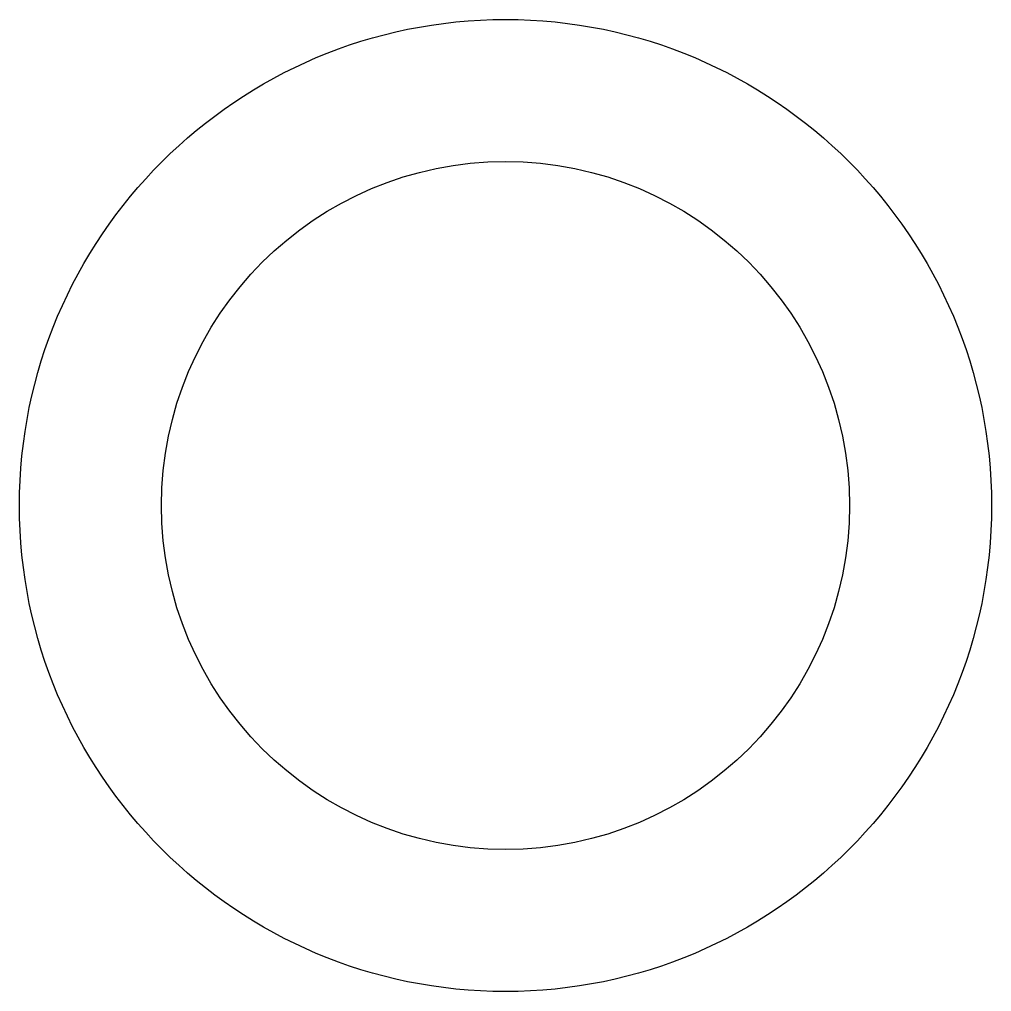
# Model space of a CAD drawing. Extents: x 319.8 to 384.8, y 343.9 to 408.9.
import ezdxf

# ---------------------------------------------------------------- set-up
doc = ezdxf.new("R2010")
doc.units = 0
doc.linetypes.add('SLD-CONTINUA', pattern=[0])
doc.layers.get('0').update_dxf_attribs({"linetype": 'CONTINUOUS'})

msp = doc.modelspace()

# ---------------------------------------------------------------- linework, layer by layer
at = {"color": 7, "linetype": 'SLD-CONTINUA'}
for radius in [32.5, 23]:
    msp.add_circle((352.254, 376.427), radius, dxfattribs=at)

doc.saveas('drawing.dxf')
